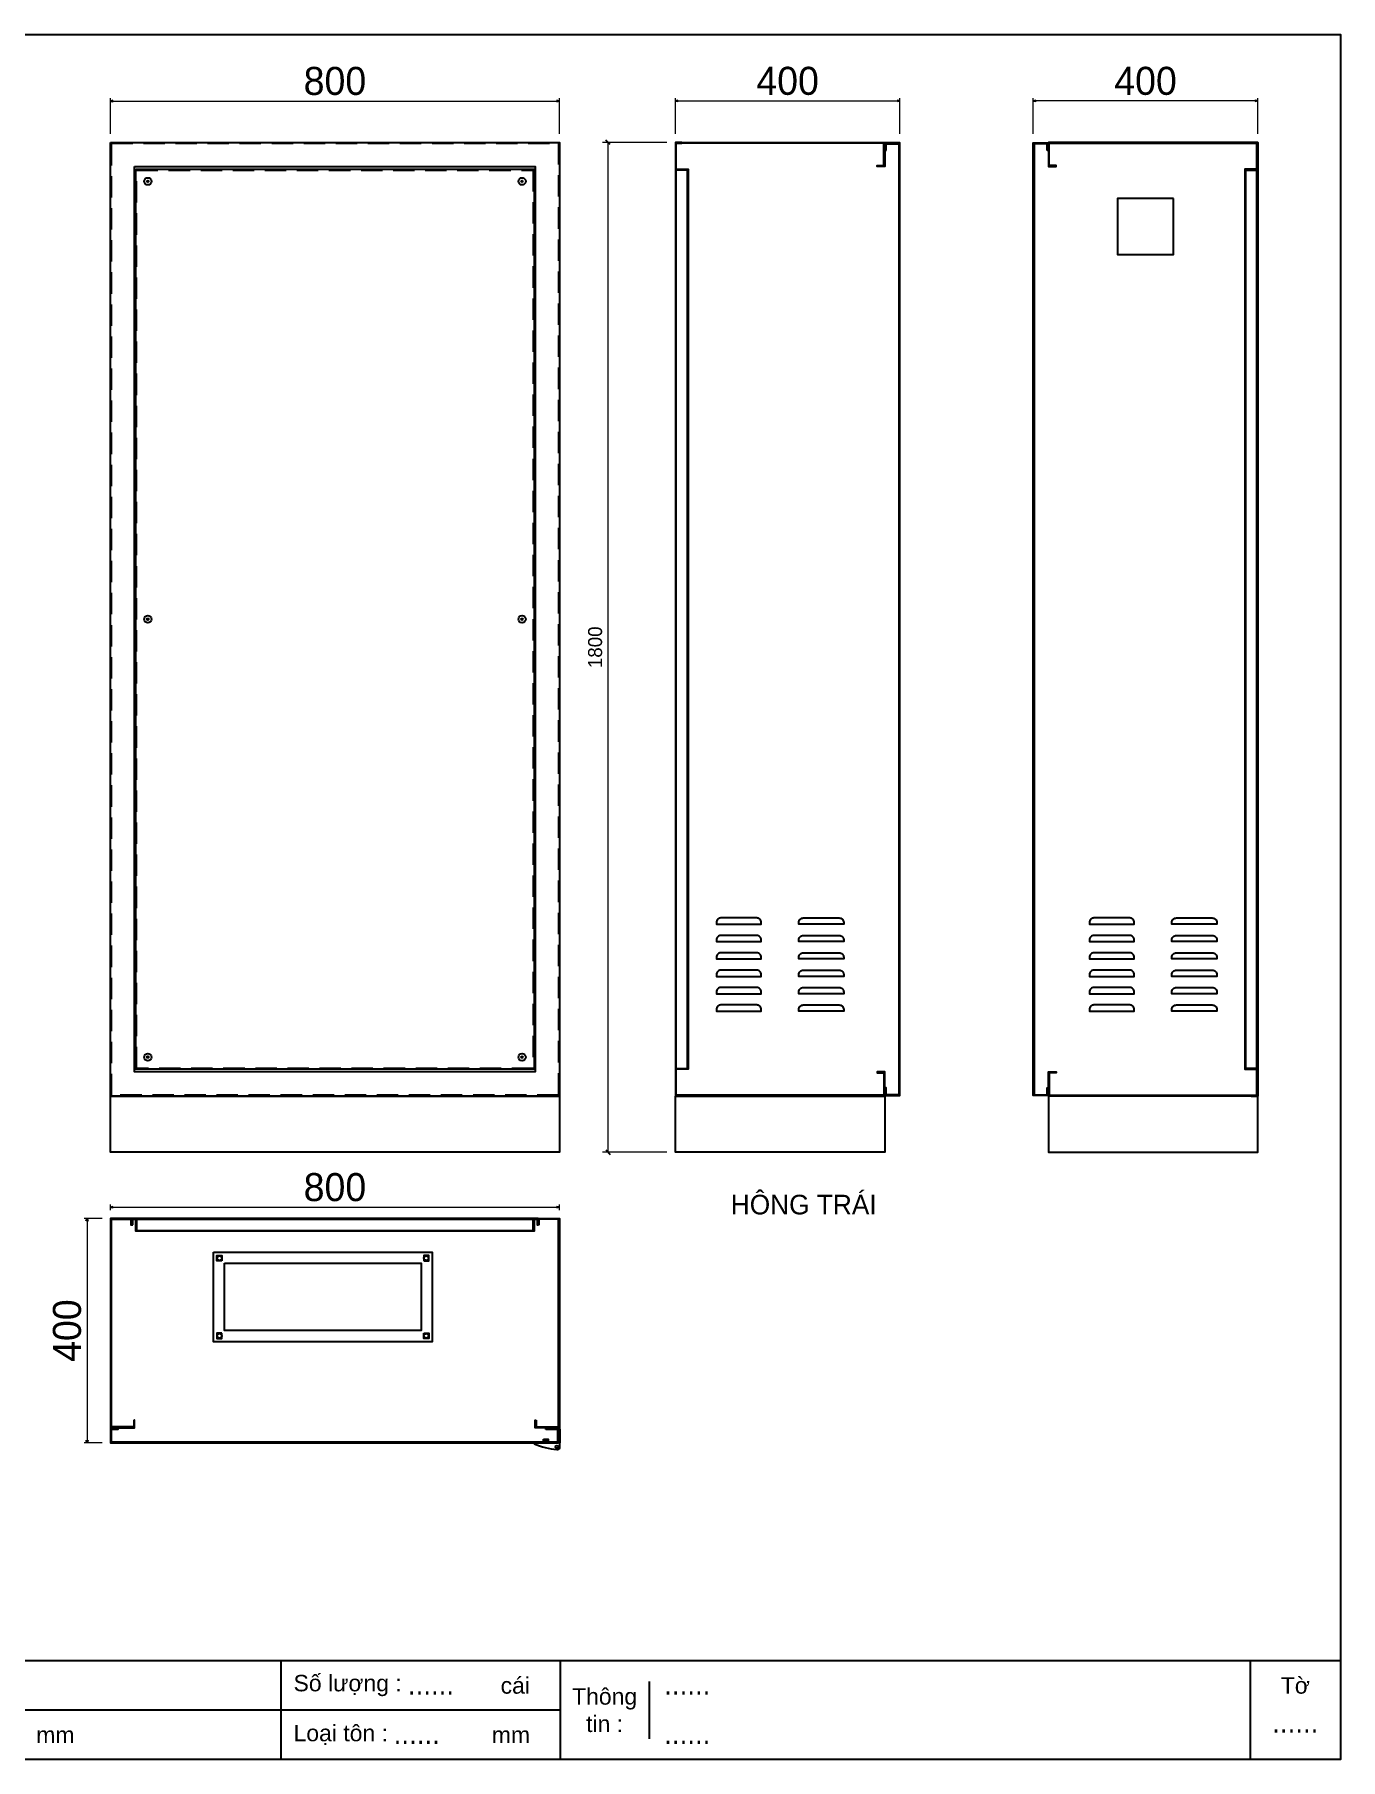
# Model space of a CAD drawing. Header units: millimetres. Extents: x 0 to 4348, y 0 to 3075.
# Drawn here: x 2021 to 4348, y 0 to 3075 of the extents above; entities that cross this region are included whole.
import ezdxf
from ezdxf.enums import TextEntityAlignment as Align

# ---------------------------------------------------------------- set-up
doc = ezdxf.new("R2010")
doc.units = ezdxf.units.MM
doc.linetypes.add('HIDDENX2', pattern=[19.05, 12.7, -6.35])
doc.layers.add('DIM', color=253, linetype='Continuous')
doc.styles.add('Arial', font='arial.ttf')
doc.styles.add('Tahoma (Input Text)', font='tahoma.ttf')
doc.dimstyles.new('CNC', dxfattribs={"dimtxt": 50, "dimasz": 5, "dimexe": 5, "dimexo": 15, "dimgap": 10, "dimtad": 1, "dimdec": 0, "dimtxsty": 'Standard', "dimblk": 'OPEN30', "dimcen": 10, "dimclrd": 5, "dimclre": 5, "dimclrt": 3, "dimazin": 3, "dimtfac": 1, "dimtdec": 0, "dimtmove": 0, "dimatfit": 3, "dimldrblk": 'ARCHTICK', "dimlwd": 9, "dimlwe": 9})
doc.dimstyles.new('Dim-25', dxfattribs={"dimtxt": 25, "dimasz": 8, "dimexe": 10, "dimexo": 15, "dimgap": 10, "dimtad": 1, "dimdec": 0, "dimtxsty": 'Standard', "dimblk": 'OBLIQUE', "dimcen": 10, "dimclrd": 5, "dimclre": 5, "dimclrt": 3, "dimazin": 3, "dimtfac": 1, "dimtdec": 0, "dimtmove": 0, "dimatfit": 3, "dimldrblk": 'OBLIQUE', "dimlwd": 9, "dimlwe": 9})

# ---------------------------------------------------------------- blocks, each defined once
blk = doc.blocks.new('khungtenAsean2')
at = {"color": 7}
for p, q in [((2970, -1980), (0, -1980)), ((1680, -1980), (1680, -2100)), ((2020, -1980), (2020, -2100)), ((2860, -1980), (2860, -2100)), ((2128.3, -2005), (2128.3, -2075)), ((2020, -2040), (0, -2040))]:
    blk.add_line(p, q, dxfattribs=at)
blk.add_lwpolyline([(0, 0), (2970, 0), (2970, -2100), (0, -2100)], close=True, dxfattribs=at)
at = {"color": 2, "char_height": 20, "style": 'Arial'}
for s, insert, width, attachment_point in [('  Số lượng :', (1680, -2010), 917.634, 4), ('cái', (1947.6, -2010), 917.634, 4), ('Thông\\Ptin :', (2074.2, -2040), 108.311, 5), ('Tờ', (2915, -2010), 110, 5), ('  Loại tôn :', (1680, -2070), 917.634, 4), ('mm', (1382.3, -2070), 917.634, 4), ('mm', (1936.9, -2070), 917.634, 4)]:
    blk.add_mtext(s, dxfattribs=dict(at, insert=insert, width=width, attachment_point=attachment_point))
at = {"color": 1, "style": 'Tahoma (Input Text)', "flags": 8}
for tag, p in [('#03', (506.6, -2019.3)), ('#01', (137.1, -2021.3)), ('#05', (1106.6, -2021.3)), ('#07', (1834.7, -2021.3)), ('#09', (2146.7, -2021.3)), ('#02', (98.5, -2081.3)), ('#04', (486.1, -2081.3)), ('#06', (1065.3, -2081.3)), ('#08', (1817.4, -2081.3)), ('#10', (2146.7, -2081.3))]:
    blk.add_attdef(tag, p, '', height=25, dxfattribs=at)
blk.add_attdef('#11', text='', height=25, dxfattribs=at).set_placement((2915, -2067.3), align=Align.CENTER)
blk = doc.blocks.new('HL044-1.3-B')
h = blk.add_hatch()
h.set_pattern_fill('ANSI31', color=1, scale=0.3, style=0)
h.set_pattern_definition([(45, (-80982.31925, -42991.2648), (-0.673519209, 0.673519209), [])])
h.paths.add_polyline_path([(-15.5, 27), (-15.5, 24), (-9.5, 24), (-9.5, 27)])
at = {"color": 1}
for p, q in [((0, 0), (-43, 0)), ((-43, 0), (-43, -2)), ((-25, 6.5), (-25, 0)), ((-25, 6.5), (-19, 5.9)), ((-25, 5.5), (-19, 4.9)), ((-25, 4.5), (-19, 3.9)), ((-25, 3.5), (-19, 2.9)), ((-25, 2.5), (-19, 1.9)), ((-25, 1.5), (-19, 0.9)), ((-25, 0.5), (-19.7, 0)), ((-22, 24), (-22, 27)), ((-22, 27), (1, 27)), ((-1, 24), (-22, 24)), ((-19, 6.5), (-19, 0)), ((-15.5, 24), (-15.5, 27)), ((-9.5, 24), (-9.5, 27)), ((0, 23), (0, 0)), ((0, 7.5), (3, 7.5)), ((0, 6), (3, 6)), ((3, 25), (3, 0)), ((3, -6.5), (3, 0))]:
    blk.add_line(p, q, dxfattribs=at)
blk.add_lwpolyline([(-26, 6.5), (-18, 6.5), (-18, 0), (-26, 0)], close=True, dxfattribs=at)
blk.add_circle((-2.3, -7), 2.55, dxfattribs=at)
for centre, radius, start, end in [((-1, 23), 1, 0, 90), ((1, 25), 2, 0, 90), ((15.4, 147.7), 160.7, 248.6705, 263.5901), ((-2.5, -6.5), 5.5, 270, 0)]:
    blk.add_arc(centre, radius, start, end, dxfattribs=at)
blk = doc.blocks.new('*D1')
at = {"color": 0, "linetype": 'ByBlock', "lineweight": -2}
for p, q in [((2113.1, 959.4), (2114.4, 964.4)), ((2114.4, 964.4), (2115.8, 959.4)), ((2114.4, 964.4), (2114.4, 959.4)), ((2114.4, 564.4), (2113.1, 569.4)), ((2115.8, 569.4), (2114.4, 564.4)), ((2114.4, 564.4), (2114.4, 569.4))]:
    blk.add_line(p, q, dxfattribs=at)
at = {"layer": 'Defpoints', "color": 0, "ltscale": 3, "transparency": 16777216}
for p in [(2156.2, 964.4), (2114.4, 564.4), (2156.2, 564.4)]:
    blk.add_point(p, dxfattribs=at)
at = {"layer": 'DIM', "color": 5, "lineweight": 9, "ltscale": 3, "transparency": 16777216}
for p, q in [((2141.2, 964.4), (2109.4, 964.4)), ((2114.4, 959.4), (2114.4, 569.4)), ((2141.2, 564.4), (2109.4, 564.4))]:
    blk.add_line(p, q, dxfattribs=at)
at = {"layer": 'DIM', "color": 3, "ltscale": 3, "transparency": 16777216, "insert": (2078.9, 764.4), "char_height": 50, "attachment_point": 5, "rotation": 90}
blk.add_mtext('400', dxfattribs=at)
blk = doc.blocks.new('_ArchTick')
at = {"color": 0, "const_width": 0.15}
blk.add_lwpolyline([(-0.5, -0.5), (0.5, 0.5)], dxfattribs=at)
blk = doc.blocks.new('_Open30')
at = {"color": 0, "linetype": 'ByBlock', "lineweight": -2}
for p, q in [((-1, 0.27), (0, 0)), ((0, 0), (-1, -0.27)), ((0, 0), (-1, 0))]:
    blk.add_line(p, q, dxfattribs=at)
blk = doc.blocks.new('*D2')
at = {"color": 0, "linetype": 'ByBlock', "lineweight": -2}
for p, q in [((2156.2, 984.4), (2161.2, 985.7)), ((2161.2, 983.1), (2156.2, 984.4)), ((2156.2, 984.4), (2161.2, 984.4)), ((2951.2, 985.7), (2956.2, 984.4)), ((2956.2, 984.4), (2951.2, 983.1)), ((2956.2, 984.4), (2951.2, 984.4))]:
    blk.add_line(p, q, dxfattribs=at)
at = {"layer": 'Defpoints', "color": 0, "ltscale": 3, "transparency": 16777216}
for p in [(2956.2, 984.4), (2156.2, 964.4), (2956.2, 964.4)]:
    blk.add_point(p, dxfattribs=at)
at = {"layer": 'DIM', "color": 5, "lineweight": 9, "ltscale": 3, "transparency": 16777216}
for p, q in [((2156.2, 979.4), (2156.2, 989.4)), ((2161.2, 984.4), (2951.2, 984.4)), ((2956.2, 979.4), (2956.2, 989.4))]:
    blk.add_line(p, q, dxfattribs=at)
at = {"layer": 'DIM', "color": 3, "ltscale": 3, "transparency": 16777216, "insert": (2556.2, 1019.9), "char_height": 50, "attachment_point": 5}
blk.add_mtext('800', dxfattribs=at)
blk = doc.blocks.new('*D6')
at = {"color": 0, "linetype": 'ByBlock', "lineweight": -2}
for p, q in [((2156.2, 2956), (2161.2, 2957.3)), ((2161.2, 2954.7), (2156.2, 2956)), ((2156.2, 2956), (2161.2, 2956)), ((2951.2, 2957.3), (2956.2, 2956)), ((2956.2, 2956), (2951.2, 2954.7)), ((2956.2, 2956), (2951.2, 2956))]:
    blk.add_line(p, q, dxfattribs=at)
at = {"layer": 'Defpoints', "color": 0, "ltscale": 3, "transparency": 16777216}
for p in [(2956.2, 2956), (2156.2, 2882.4), (2956.2, 2882.4)]:
    blk.add_point(p, dxfattribs=at)
at = {"layer": 'DIM', "color": 5, "lineweight": 9, "ltscale": 3, "transparency": 16777216}
for p, q in [((2156.2, 2897.4), (2156.2, 2961)), ((2161.2, 2956), (2951.2, 2956)), ((2956.2, 2897.4), (2956.2, 2961))]:
    blk.add_line(p, q, dxfattribs=at)
at = {"layer": 'DIM', "color": 3, "ltscale": 3, "transparency": 16777216, "insert": (2556.2, 2991.5), "char_height": 50, "attachment_point": 5}
blk.add_mtext('800', dxfattribs=at)
blk = doc.blocks.new('*D7')
at = {"color": 0, "linetype": 'ByBlock', "lineweight": -2}
for p, q in [((3800.9, 2956.2), (3805.9, 2957.6)), ((3805.9, 2954.9), (3800.9, 2956.2)), ((3800.9, 2956.2), (3805.9, 2956.2)), ((4195.9, 2957.6), (4200.9, 2956.2)), ((4200.9, 2956.2), (4195.9, 2954.9)), ((4200.9, 2956.2), (4195.9, 2956.2))]:
    blk.add_line(p, q, dxfattribs=at)
at = {"layer": 'Defpoints', "color": 0, "ltscale": 3, "transparency": 16777216}
for p in [(3800.9, 2956.2), (3800.9, 2882.4), (4200.9, 2882.4)]:
    blk.add_point(p, dxfattribs=at)
at = {"layer": 'DIM', "color": 5, "lineweight": 9, "ltscale": 3, "transparency": 16777216}
for p, q in [((3800.9, 2897.4), (3800.9, 2961.2)), ((4195.9, 2956.2), (3805.9, 2956.2)), ((4200.9, 2897.4), (4200.9, 2961.2))]:
    blk.add_line(p, q, dxfattribs=at)
at = {"layer": 'DIM', "color": 3, "ltscale": 3, "transparency": 16777216, "insert": (4000.9, 2991.7), "char_height": 50, "attachment_point": 5}
blk.add_mtext('400', dxfattribs=at)
blk = doc.blocks.new('*D11')
at = {"color": 0, "linetype": 'ByBlock', "lineweight": -2}
for p, q in [((3163, 2956.2), (3168, 2957.6)), ((3168, 2954.9), (3163, 2956.2)), ((3163, 2956.2), (3168, 2956.2)), ((3558, 2957.6), (3563, 2956.2)), ((3563, 2956.2), (3558, 2954.9)), ((3563, 2956.2), (3558, 2956.2))]:
    blk.add_line(p, q, dxfattribs=at)
at = {"layer": 'Defpoints', "color": 0, "ltscale": 3, "transparency": 16777216}
for p in [(3563, 2956.2), (3163, 2882.4), (3563, 2882.4)]:
    blk.add_point(p, dxfattribs=at)
at = {"layer": 'DIM', "color": 5, "lineweight": 9, "ltscale": 3, "transparency": 16777216}
for p, q in [((3163, 2897.4), (3163, 2961.2)), ((3168, 2956.2), (3558, 2956.2)), ((3563, 2897.4), (3563, 2961.2))]:
    blk.add_line(p, q, dxfattribs=at)
at = {"layer": 'DIM', "color": 3, "ltscale": 3, "transparency": 16777216, "insert": (3363, 2991.7), "char_height": 50, "attachment_point": 5}
blk.add_mtext('400', dxfattribs=at)
blk = doc.blocks.new('*D12')
at = {"color": 0, "linetype": 'ByBlock', "lineweight": -2}
for p, q in [((3046.8, 2878.4), (3038.8, 2886.4)), ((3038.8, 1086.4), (3046.8, 1078.4))]:
    blk.add_line(p, q, dxfattribs=at)
at = {"layer": 'Defpoints', "color": 0, "ltscale": 3, "transparency": 16777216}
for p in [(3163, 2882.4), (3042.8, 1082.4), (3163, 1082.4)]:
    blk.add_point(p, dxfattribs=at)
at = {"layer": 'DIM', "color": 5, "lineweight": 9, "ltscale": 3, "transparency": 16777216}
for p, q in [((3148, 2882.4), (3032.8, 2882.4)), ((3042.8, 2882.4), (3042.8, 1082.4)), ((3148, 1082.4), (3032.8, 1082.4))]:
    blk.add_line(p, q, dxfattribs=at)
at = {"layer": 'DIM', "color": 3, "ltscale": 3, "transparency": 16777216, "insert": (3020, 1982.4), "char_height": 25, "attachment_point": 5, "rotation": 90}
blk.add_mtext('1800', dxfattribs=at)
blk = doc.blocks.new('_Oblique')
at = {"color": 0, "linetype": 'ByBlock', "lineweight": -2}
blk.add_line((-0.5, -0.5), (0.5, 0.5), dxfattribs=at)

msp = doc.modelspace()

# ---------------------------------------------------------------- linework, layer by layer
at = {"color": 7, "ltscale": 3}
for points in [[(2156.2, 2882.4), (2956.2, 2882.4), (2956.2, 1182.4), (2156.2, 1182.4)], [(2199.2, 2839.4), (2913.2, 2839.4), (2913.2, 1225.4), (2199.2, 1225.4)], [(2156.2, 1182.4), (2956.2, 1182.4), (2956.2, 1082.4), (2156.2, 1082.4)], [(3163, 1182.4), (3536, 1182.4), (3536, 1082.4), (3163, 1082.4)], [(4200.9, 1182.4), (3827.9, 1182.4), (3827.9, 1082.4), (4200.9, 1082.4)]]:
    msp.add_lwpolyline(points, close=True, dxfattribs=at)
at = {"color": 7, "linetype": 'HIDDENX2', "ltscale": 3}
msp.add_lwpolyline([(2157.7, 2880.9), (2954.7, 2880.9), (2954.7, 1183.9), (2157.7, 1183.9)], close=True, dxfattribs=at)
at = {"color": 7}
for points in [[(3164.5, 2882.4), (3174.5, 2882.4), (3174.5, 2882.4), (3163, 2882.4), (3163, 2882.4), (3536, 2882.4), (3536, 2839.4), (3522.5, 2839.4), (3522.5, 2840.9), (3534.5, 2840.9), (3534.5, 2880.9), (3164.5, 2880.9)], [(3174.5, 2882.4), (3163, 2882.4), (3163, 1182.4), (3174.5, 1182.4)], [(3174.5, 1183.9), (3164.5, 1183.9), (3164.5, 2880.9), (3174.5, 2880.9)], [(4199.4, 2882.4), (4189.4, 2882.4), (4189.4, 2882.4), (4200.9, 2882.4), (4200.9, 2882.4), (3827.9, 2882.4), (3827.9, 2839.4), (3841.4, 2839.4), (3841.4, 2840.9), (3829.4, 2840.9), (3829.4, 2880.9), (4199.4, 2880.9)], [(4189.4, 2882.4), (4200.9, 2882.4), (4200.9, 1182.4), (4189.4, 1182.4)], [(4189.4, 1183.9), (4199.4, 1183.9), (4199.4, 2880.9), (4189.4, 2880.9)], [(3164.5, 1182.4), (3174.5, 1182.4), (3174.5, 1182.4), (3163, 1182.4), (3163, 1182.4), (3536, 1182.4), (3536, 1225.4), (3522.5, 1225.4), (3522.5, 1223.9), (3534.5, 1223.9), (3534.5, 1183.9), (3164.5, 1183.9)], [(4199.4, 1182.4), (4189.4, 1182.4), (4189.4, 1182.4), (4200.9, 1182.4), (4200.9, 1182.4), (3827.9, 1182.4), (3827.9, 1225.4), (3841.4, 1225.4), (3841.4, 1223.9), (3829.4, 1223.9), (3829.4, 1183.9), (4199.4, 1183.9)]]:
    msp.add_lwpolyline(points, dxfattribs=at)
for points in [[(3538.5, 2867.9), (3538.5, 2879.9), (3561.5, 2879.9), (3561.5, 1184.9), (3538.5, 1184.9), (3538.5, 1196.9), (3537, 1196.9), (3537, 1183.4), (3563, 1183.4), (3563, 2881.4), (3537, 2881.4), (3537, 2867.9)], [(3825.4, 2867.9), (3825.4, 2879.9), (3802.4, 2879.9), (3802.4, 1184.9), (3825.4, 1184.9), (3825.4, 1196.9), (3826.9, 1196.9), (3826.9, 1183.4), (3800.9, 1183.4), (3800.9, 2881.4), (3826.9, 2881.4), (3826.9, 2867.9)], [(2197.7, 604.9), (2197.7, 592.9), (2157.7, 592.9), (2157.7, 962.9), (2192.7, 962.9), (2192.7, 952.9), (2194.2, 952.9), (2194.2, 964.4), (2156.2, 964.4), (2156.2, 591.4), (2199.2, 591.4), (2199.2, 604.9)], [(2195.7, 952.9), (2195.7, 962.9), (2916.7, 962.9), (2916.7, 952.9), (2918.2, 952.9), (2918.2, 964.4), (2194.2, 964.4), (2194.2, 952.9)], [(2914.7, 604.9), (2914.7, 592.9), (2954.7, 592.9), (2954.7, 962.9), (2919.7, 962.9), (2919.7, 952.9), (2918.2, 952.9), (2918.2, 964.4), (2956.2, 964.4), (2956.2, 591.4), (2913.2, 591.4), (2913.2, 604.9)], [(2339.6, 904.4), (2729.6, 904.4), (2729.6, 744.4), (2339.6, 744.4)], [(2940.7, 588.9), (2952.7, 588.9), (2952.7, 565.9), (2157.7, 565.9), (2157.7, 588.9), (2169.7, 588.9), (2169.7, 590.4), (2156.2, 590.4), (2156.2, 564.4), (2954.2, 564.4), (2954.2, 590.4), (2940.7, 590.4)]]:
    msp.add_lwpolyline(points, close=True, dxfattribs=at)
at = {"color": 1, "ltscale": 3}
msp.add_lwpolyline([(2201.2, 2834.4), (2911.2, 2834.4), (2911.2, 1230.4), (2201.2, 1230.4)], close=True, dxfattribs=at)
at = {"color": 1, "linetype": 'HIDDENX2', "ltscale": 3}
msp.add_lwpolyline([(2202.7, 2832.9), (2909.7, 2832.9), (2909.7, 1231.9), (2202.7, 1231.9)], close=True, dxfattribs=at)
at = {"color": 1}
for points in [[(3164.5, 1231.9), (3184.5, 1231.9), (3184.5, 2832.9), (3164.5, 2832.9), (3164.5, 2834.4), (3186, 2834.4), (3186, 1230.4), (3164.5, 1230.4)], [(4199.4, 1231.9), (4179.4, 1231.9), (4179.4, 2832.9), (4199.4, 2832.9), (4199.4, 2834.4), (4177.9, 2834.4), (4177.9, 1230.4), (4199.4, 1230.4)], [(2202.7, 962.9), (2202.7, 942.9), (2909.7, 942.9), (2909.7, 962.9), (2911.2, 962.9), (2911.2, 941.4), (2201.2, 941.4), (2201.2, 962.9)]]:
    msp.add_lwpolyline(points, close=True, dxfattribs=at)
at = {"color": 2, "ltscale": 3}
msp.add_lwpolyline([(4050.9, 2782.4), (3950.9, 2782.4), (3950.9, 2682.4), (4050.9, 2682.4)], close=True, dxfattribs=at)
at = {"color": 2}
for points in [[(3308, 1499.9), (3244, 1499.9, 0.414214), (3236, 1491.9), (3236, 1488.9), (3316, 1488.9), (3316, 1491.9, 0.414214)], [(3391, 1499.9), (3455, 1499.9, -0.414214), (3463, 1491.9), (3463, 1488.9), (3383, 1488.9), (3383, 1491.9, -0.414214)], [(3972.9, 1499.9), (3908.9, 1499.9, 0.414214), (3900.9, 1491.9), (3900.9, 1488.9), (3980.9, 1488.9), (3980.9, 1491.9, 0.414214)], [(4055.9, 1499.9), (4119.9, 1499.9, -0.414214), (4127.9, 1491.9), (4127.9, 1488.9), (4047.9, 1488.9), (4047.9, 1491.9, -0.414214)], [(3308, 1468.9), (3244, 1468.9, 0.414214), (3236, 1460.9), (3236, 1457.9), (3316, 1457.9), (3316, 1460.9, 0.414214)], [(3391, 1468.9), (3455, 1468.9, -0.414214), (3463, 1460.9), (3463, 1457.9), (3383, 1457.9), (3383, 1460.9, -0.414214)], [(3972.9, 1468.9), (3908.9, 1468.9, 0.414214), (3900.9, 1460.9), (3900.9, 1457.9), (3980.9, 1457.9), (3980.9, 1460.9, 0.414214)], [(4055.9, 1468.9), (4119.9, 1468.9, -0.414214), (4127.9, 1460.9), (4127.9, 1457.9), (4047.9, 1457.9), (4047.9, 1460.9, -0.414214)], [(3308, 1437.9), (3244, 1437.9, 0.414214), (3236, 1429.9), (3236, 1426.9), (3316, 1426.9), (3316, 1429.9, 0.414214)], [(3391, 1437.9), (3455, 1437.9, -0.414214), (3463, 1429.9), (3463, 1426.9), (3383, 1426.9), (3383, 1429.9, -0.414214)], [(3972.9, 1437.9), (3908.9, 1437.9, 0.414214), (3900.9, 1429.9), (3900.9, 1426.9), (3980.9, 1426.9), (3980.9, 1429.9, 0.414214)], [(4055.9, 1437.9), (4119.9, 1437.9, -0.414214), (4127.9, 1429.9), (4127.9, 1426.9), (4047.9, 1426.9), (4047.9, 1429.9, -0.414214)], [(3308, 1406.9), (3244, 1406.9, 0.414214), (3236, 1398.9), (3236, 1395.9), (3316, 1395.9), (3316, 1398.9, 0.414214)], [(3391, 1406.9), (3455, 1406.9, -0.414214), (3463, 1398.9), (3463, 1395.9), (3383, 1395.9), (3383, 1398.9, -0.414214)], [(3972.9, 1406.9), (3908.9, 1406.9, 0.414214), (3900.9, 1398.9), (3900.9, 1395.9), (3980.9, 1395.9), (3980.9, 1398.9, 0.414214)], [(4055.9, 1406.9), (4119.9, 1406.9, -0.414214), (4127.9, 1398.9), (4127.9, 1395.9), (4047.9, 1395.9), (4047.9, 1398.9, -0.414214)], [(3308, 1375.9), (3244, 1375.9, 0.414214), (3236, 1367.9), (3236, 1364.9), (3316, 1364.9), (3316, 1367.9, 0.414214)], [(3391, 1375.9), (3455, 1375.9, -0.414214), (3463, 1367.9), (3463, 1364.9), (3383, 1364.9), (3383, 1367.9, -0.414214)], [(3972.9, 1375.9), (3908.9, 1375.9, 0.414214), (3900.9, 1367.9), (3900.9, 1364.9), (3980.9, 1364.9), (3980.9, 1367.9, 0.414214)], [(4055.9, 1375.9), (4119.9, 1375.9, -0.414214), (4127.9, 1367.9), (4127.9, 1364.9), (4047.9, 1364.9), (4047.9, 1367.9, -0.414214)], [(3308, 1344.9), (3244, 1344.9, 0.414214), (3236, 1336.9), (3236, 1333.9), (3316, 1333.9), (3316, 1336.9, 0.414214)], [(3391, 1344.9), (3455, 1344.9, -0.414214), (3463, 1336.9), (3463, 1333.9), (3383, 1333.9), (3383, 1336.9, -0.414214)], [(3972.9, 1344.9), (3908.9, 1344.9, 0.414214), (3900.9, 1336.9), (3900.9, 1333.9), (3980.9, 1333.9), (3980.9, 1336.9, 0.414214)], [(4055.9, 1344.9), (4119.9, 1344.9, -0.414214), (4127.9, 1336.9), (4127.9, 1333.9), (4047.9, 1333.9), (4047.9, 1336.9, -0.414214)]]:
    msp.add_lwpolyline(points, format="xyb", close=True, dxfattribs=at)
for points in [[(2354.9, 889.1), (2345.9, 889.1), (2345.9, 898.1), (2354.9, 898.1)], [(2714.4, 889.1), (2723.4, 889.1), (2723.4, 898.1), (2714.4, 898.1)], [(2359.6, 884.4), (2709.6, 884.4), (2709.6, 764.4), (2359.6, 764.4)], [(2354.9, 759.6), (2345.9, 759.6), (2345.9, 750.6), (2354.9, 750.6)], [(2714.4, 759.6), (2723.4, 759.6), (2723.4, 750.6), (2714.4, 750.6)]]:
    msp.add_lwpolyline(points, close=True, dxfattribs=at)
at = {"color": 2, "ltscale": 3}
for centre in [(2222.7, 2812.9), (2889.7, 2812.9), (2222.7, 2032.4), (2889.7, 2032.4), (2222.7, 1251.9), (2889.7, 1251.9)]:
    msp.add_circle(centre, 6.5, dxfattribs=at)
at = {"color": 2}
for centre in [(2222.7, 2812.9), (2889.7, 2812.9), (2222.7, 2032.4), (2889.7, 2032.4), (2222.7, 1251.9), (2889.7, 1251.9)]:
    msp.add_circle(centre, 1.5, dxfattribs=at)
at = {"color": 7}
for centre in [(2350.4, 893.6), (2718.9, 893.6), (2350.4, 755.1), (2718.9, 755.1)]:
    msp.add_circle(centre, 4, dxfattribs=at)

# ---------------------------------------------------------------- block references
ref = msp.add_blockref('khungtenAsean2', (0, 3074.6), dxfattribs=dict(at, xscale=1.464100000001053, yscale=1.464100000001053, zscale=1.464100000001053))
ref.add_attrib('#11', '......', dxfattribs={"color": 1, "height": 36.6, "style": 'Tahoma (Input Text)'}).set_placement((4267.8, 47.8), align=Align.CENTER)
ref.add_attrib('#09', '......', (3143, 115.3), dxfattribs={"color": 1, "height": 36.6, "style": 'Tahoma (Input Text)'})
ref.add_attrib('#10', '......', (3143, 27.4), dxfattribs={"color": 1, "height": 36.6, "style": 'Tahoma (Input Text)'})
ref.add_attrib('#08', '......', (2660.9, 27.4), dxfattribs={"color": 1, "height": 36.6, "style": 'Tahoma (Input Text)'})
ref.add_attrib('#07', '......', (2686.2, 115.3), dxfattribs={"color": 1, "height": 36.6, "style": 'Tahoma (Input Text)'})
msp.add_blockref('HL044-1.3-B', (2954.2, 564.4), dxfattribs=at)

# ---------------------------------------------------------------- texts
at = {"color": 2, "insert": (3391.7, 988.8), "char_height": 35, "width": 1072, "attachment_point": 5}
msp.add_mtext('HÔNG TRÁI', dxfattribs=at)

# ---------------------------------------------------------------- dimensions: what is measured, and where the dimension line sits
at = {"layer": 'DIM', "color": 7, "ltscale": 3}
dim = msp.add_linear_dim(base=(2956.2, 2956), p1=(2156.2, 2882.4), p2=(2956.2, 2882.4), dimstyle='CNC', dxfattribs=at)
dim.commit()
dim.dimension.update_dxf_attribs({"geometry": '*D6', "text_midpoint": (2556.2, 2991.5)})
dim = msp.add_linear_dim(base=(3563, 2956.2), p1=(3163, 2882.4), p2=(3563, 2882.4), dimstyle='CNC', dxfattribs=at)
dim.commit()
dim.dimension.update_dxf_attribs({"geometry": '*D11', "text_midpoint": (3363, 2956.2), "dimtype": 160})
dim = msp.add_linear_dim(base=(3800.9, 2956.2), p1=(4200.9, 2882.4), p2=(3800.9, 2882.4), angle=180, dimstyle='CNC', dxfattribs=at)
dim.commit()
dim.dimension.update_dxf_attribs({"geometry": '*D7', "text_midpoint": (4000.9, 2956.2), "dimtype": 160})
at = {"layer": 'DIM', "color": 2, "ltscale": 3}
for base, p1, p2, dimstyle, picture, middle in [((3042.8, 1082.4), (3163, 2882.4), (3163, 1082.4), 'Dim-25', '*D12', (3020, 1982.4)), ((2114.4, 564.4), (2156.2, 964.4), (2156.2, 564.4), 'CNC', '*D1', (2078.9, 764.4))]:
    dim = msp.add_linear_dim(base=base, p1=p1, p2=p2, angle=90, dimstyle=dimstyle, dxfattribs=at)
    dim.commit()
    dim.dimension.update_dxf_attribs({"geometry": picture, "text_midpoint": middle})
dim = msp.add_linear_dim(base=(2956.2, 984.4), p1=(2156.2, 964.4), p2=(2956.2, 964.4), dimstyle='CNC', dxfattribs=at)
dim.commit()
dim.dimension.update_dxf_attribs({"geometry": '*D2', "text_midpoint": (2556.2, 1019.9)})

doc.saveas('drawing.dxf')
